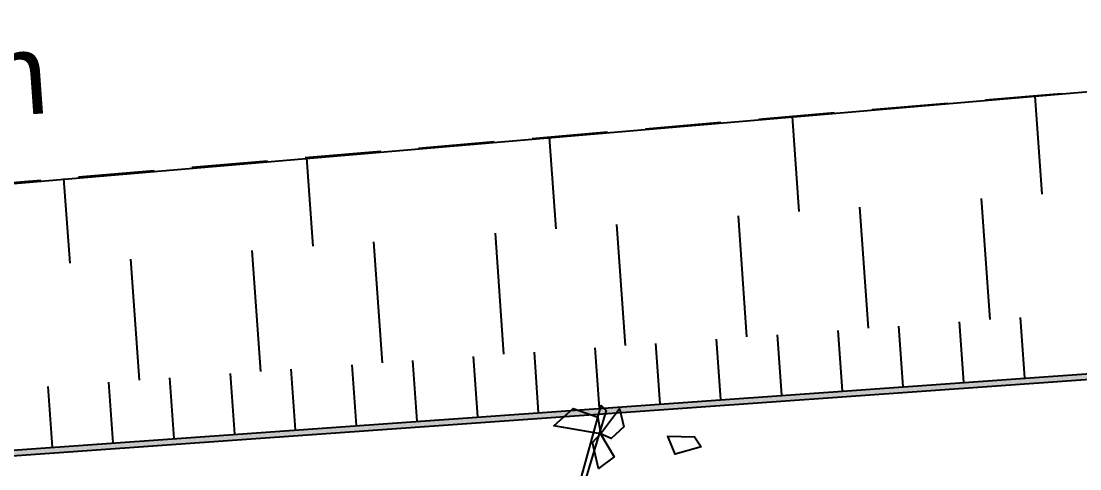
# Model space of a CAD drawing. Header units: metres. Extents: x 1851758 to 1852050, y 5187822 to 5188223.
# Drawn here: x 1851944.54 to 1851949.77, y 5187887 to 5187889.21 of the extents above; entities that cross this region are included whole.
import ezdxf

# ---------------------------------------------------------------- set-up
doc = ezdxf.new("R2010")
doc.units = ezdxf.units.M
doc.header["$LTSCALE"] = 2.5
doc.linetypes.add('L8', pattern=[0.225, 0.15, -0.075])
for name, color, linetype in [('PFM_VRD ET 2D', 7, 'CONTINUOUS'), ('PRO_VOI', 7, 'CONTINUOUS'), ('PRO_VOI_PLANCHETTES', 232, 'CONTINUOUS'), ('PRO_VOI_VEG', 81, 'CONTINUOUS')]:
    doc.layers.add(name, color=color, linetype=linetype)
doc.layers.add('PRO_PAR_COT_VENTE', color=150, linetype='CONTINUOUS', lineweight=20)
doc.layers.add('PRO_PAR_SURF', color=157, linetype='CONTINUOUS', lineweight=20)
doc.styles.get("Standard").update_dxf_attribs({"font": 'arial.ttf'})

# ---------------------------------------------------------------- blocks, each defined once
blk = doc.blocks.new('arbre4')
at = {"layer": 'PRO_VOI_VEG', "linetype": 'ByBlock', "lineweight": -2, "extrusion": (-0.095442, 0.360509, 0.92786), "elevation": 6.922, "flags": 128}
blk.add_lwpolyline([(-1.838, -1.958), (-1.43, -2.203), (-1.665, -2.309), (-1.869, -2.134), (-1.838, -1.958)], close=True, dxfattribs=at)
at = {"layer": 'PRO_VOI_VEG', "color": 42, "linetype": 'ByBlock', "lineweight": -2, "extrusion": (-7.94843e-09, -0.83205, 0.5547), "elevation": 0.638, "flags": 128}
blk.add_lwpolyline([(0.349, 8.334), (0.681, 9.969), (0.725, 9.875), (0.371, 8.24), (0.349, 8.334)], close=True, dxfattribs=at)
at = {"layer": 'PRO_VOI_VEG', "linetype": 'ByBlock', "lineweight": -2, "extrusion": (0.632852, 0.167542, 0.755929), "elevation": 5.506, "flags": 128}
blk.add_lwpolyline([(4.398, 2.337), (4.571, 1.994), (4.385, 2.019), (4.317, 2.227), (4.398, 2.337)], close=True, dxfattribs=at)
at = {"layer": 'PRO_VOI_VEG', "linetype": 'ByBlock', "lineweight": -2, "extrusion": (0.843665, 0.223353, 0.488205), "elevation": 4.162, "flags": 128}
blk.add_lwpolyline([(4.398, 3.675), (4.136, 3.569), (4.08, 3.946), (4.341, 3.888), (4.398, 3.675)], close=True, dxfattribs=at)
at = {"layer": 'PRO_VOI_VEG', "linetype": 'ByBlock', "lineweight": -2, "extrusion": (9.90253e-10, -0.872729, 0.488205), "elevation": -0.402, "flags": 128}
blk.add_lwpolyline([(1.633, 8.525), (1.37, 8.42), (1.314, 8.796), (1.575, 8.738), (1.633, 8.525)], close=True, dxfattribs=at)

msp = doc.modelspace()

# ---------------------------------------------------------------- hatches: boundary and pattern name
at = {"layer": 'PRO_VOI_PLANCHETTES'}
h = msp.add_hatch(color=256, dxfattribs=at)
h.dxf.hatch_style = 1
h.paths.add_polyline_path([(1851899.1364, 5187902.8628), (1851900.494, 5187883.9652), (1851977.1871, 5187889.4194), (1851978.221, 5187892.2356), (1851977.132, 5187910.471), (1851977.1619, 5187910.4732), (1851978.2513, 5187892.2311), (1851977.2085, 5187889.3908), (1851900.4662, 5187883.9331), (1851899.1065, 5187902.8607)])

# ---------------------------------------------------------------- linework, layer by layer
at = {"layer": 'PFM_VRD ET 2D', "flags": 128}
msp.add_lwpolyline([(1851922.7669, 5187885.5191), (1851936.1333, 5187887.5345), (1851939.0686, 5187887.9532), (1851939.2563, 5187887.9637), (1851953.17, 5187889.152), (1851953.7588, 5187889.1606), (1851956.6423, 5187889.1053), (1851969.1311, 5187889.4834)], dxfattribs=at)
at = {"layer": 'PRO_PAR_SURF', "flags": 128}
for points in [[(1851898.9931, 5187904.8577), (1851977.132, 5187910.471), (1851978.221, 5187892.2356), (1851977.1871, 5187889.4194), (1851900.494, 5187883.9652)], [(1851977.132, 5187910.471), (1851898.9931, 5187904.8577), (1851900.494, 5187883.9652), (1851977.1871, 5187889.4194), (1851978.221, 5187892.2356)]]:
    msp.add_lwpolyline(points, close=True, dxfattribs=at)
at = {"layer": 'PRO_VOI', "color": 32}
for p, q in [((1851949.5832, 5187888.3585, 297.2628), (1851949.5486, 5187888.8442, 297.2628)), ((1851948.3817, 5187888.2731, 297.2628), (1851948.3484, 5187888.7421, 297.2628)), ((1851947.1803, 5187888.1876, 297.2628), (1851947.1481, 5187888.6401, 297.2628)), ((1851945.9788, 5187888.1022, 297.2628), (1851945.9478, 5187888.538, 297.2628)), ((1851944.7774, 5187888.0168, 297.2628), (1851944.7476, 5187888.436, 297.2628)), ((1851949.3254, 5187887.7387, 297.2628), (1851949.2828, 5187888.3372, 297.2628)), ((1851948.7246, 5187887.696, 297.2628), (1851948.6821, 5187888.2944, 297.2628)), ((1851948.1239, 5187887.6532, 297.2628), (1851948.0814, 5187888.2517, 297.2628)), ((1851947.5232, 5187887.6105, 297.2628), (1851947.4806, 5187888.209, 297.2628)), ((1851946.3218, 5187887.5251, 297.2628), (1851946.2792, 5187888.1236, 297.2628)), ((1851946.9225, 5187887.5678, 297.2628), (1851946.8799, 5187888.1663, 297.2628)), ((1851945.721, 5187887.4824, 297.2628), (1851945.6785, 5187888.0808, 297.2628)), ((1851945.1203, 5187887.4396, 297.2628), (1851945.0778, 5187888.0381, 297.2628)), ((1851948.8961, 5187887.4074, 297.2628), (1851948.8748, 5187887.7066, 297.2628)), ((1851949.1965, 5187887.4288, 297.2628), (1851949.1752, 5187887.728, 297.2628)), ((1851949.4968, 5187887.4501, 297.2628), (1851949.4756, 5187887.7494, 297.2628)), ((1851948.2954, 5187887.3647, 297.2628), (1851948.2741, 5187887.6639, 297.2628)), ((1851948.5958, 5187887.386, 297.2628), (1851948.5745, 5187887.6853, 297.2628)), ((1851947.3943, 5187887.3006, 297.2628), (1851947.373, 5187887.5998, 297.2628)), ((1851947.6947, 5187887.322, 297.2628), (1851947.6734, 5187887.6212, 297.2628)), ((1851947.995, 5187887.3433, 297.2628), (1851947.9737, 5187887.6426, 297.2628)), ((1851946.7936, 5187887.2579, 297.2628), (1851946.7723, 5187887.5571, 297.2628)), ((1851947.0939, 5187887.2792, 297.2628), (1851947.0727, 5187887.5785, 297.2628)), ((1851945.8925, 5187887.1938, 297.2628), (1851945.8712, 5187887.493, 297.2628)), ((1851946.1929, 5187887.2151, 297.2628), (1851946.1716, 5187887.5144, 297.2628)), ((1851946.4932, 5187887.2365, 297.2628), (1851946.4719, 5187887.5358, 297.2628)), ((1851945.2918, 5187887.1511, 297.2628), (1851945.2705, 5187887.4503, 297.2628)), ((1851945.5921, 5187887.1724, 297.2628), (1851945.5709, 5187887.4717, 297.2628)), ((1851944.6911, 5187887.1083, 297.2628), (1851944.6698, 5187887.4076, 297.2628)), ((1851944.9914, 5187887.1297, 297.2628), (1851944.9701, 5187887.429, 297.2628))]:
    msp.add_line(p, q, dxfattribs=at)
at = {"layer": 'PRO_VOI', "flags": 128}
msp.add_lwpolyline([(1851900.327, 5187886.29), (1851900.494, 5187883.9652), (1851977.1871, 5187889.4194), (1851978.0774, 5187891.8445)], dxfattribs=at)
at = {"layer": 'PRO_VOI', "color": 34, "linetype": 'L8', "elevation": 297.2628, "flags": 128}
msp.add_lwpolyline([(1851973.826, 5187889.1803), (1851971.3652, 5187889.5105), (1851969.1311, 5187889.4834), (1851953.17, 5187889.152), (1851939.0686, 5187887.9532), (1851922.7647, 5187885.549)], dxfattribs=at)
at = {"layer": 'PRO_VOI_PLANCHETTES', "flags": 128}
msp.add_lwpolyline([(1851899.1364, 5187902.8628), (1851900.494, 5187883.9652), (1851977.1871, 5187889.4194), (1851978.221, 5187892.2356), (1851977.132, 5187910.471), (1851977.1619, 5187910.4732), (1851978.2513, 5187892.2311), (1851977.2085, 5187889.3908), (1851900.4662, 5187883.9331), (1851899.1065, 5187902.8607)], close=True, dxfattribs=at)

# ---------------------------------------------------------------- block references
at = {"layer": 'PRO_VOI_VEG', "xscale": 0.5, "yscale": 0.5, "zscale": 0.5, "rotation": 4.640794973699927}
msp.add_blockref('arbre4', (1851947.2664, 5187884.7951), dxfattribs=at)

# ---------------------------------------------------------------- texts
at = {"layer": 'PRO_PAR_COT_VENTE', "insert": (1851943.7373, 5187888.8903), "char_height": 0.4, "attachment_point": 5, "rotation": 4.0863}
msp.add_mtext('\\A1;77.95m', dxfattribs=at)

doc.saveas('drawing.dxf')
